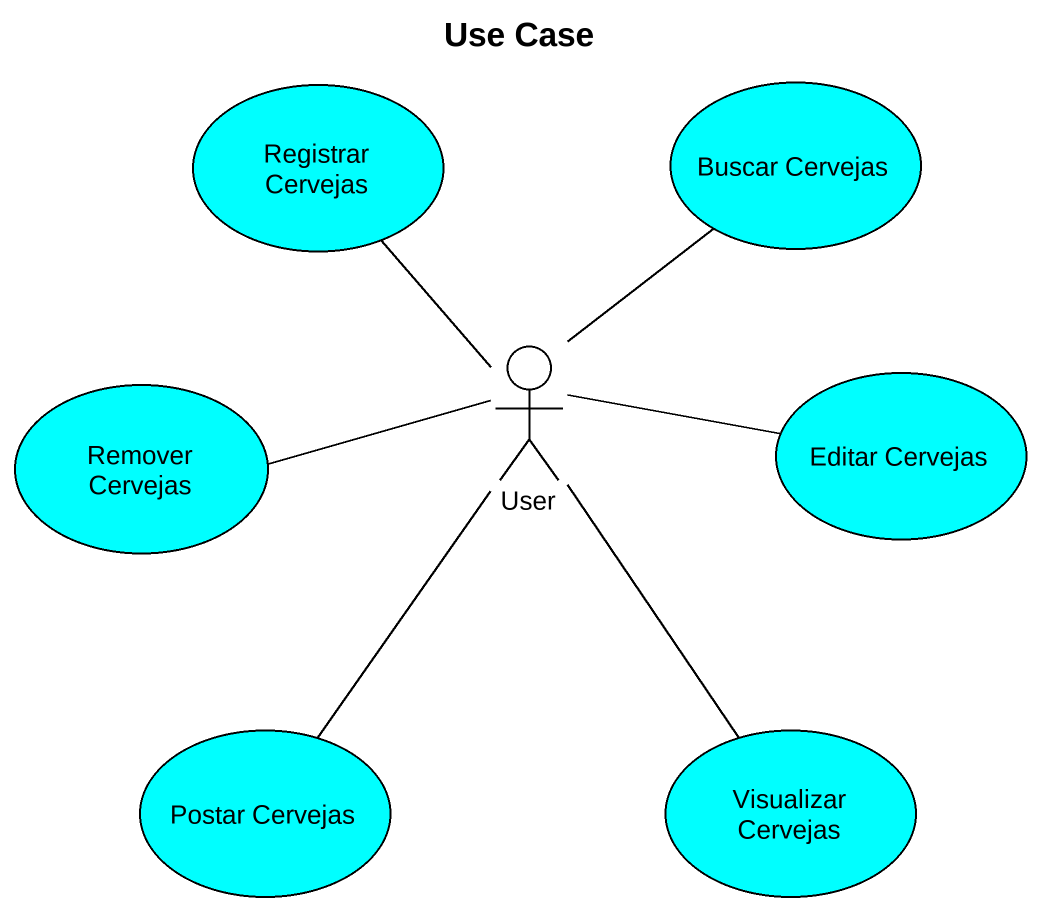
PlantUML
@startuml
title Use Case
usecase "Registrar Cervejas" as Registrar_Cervejas #00FFFF
usecase "Buscar Cervejas" as Buscar_Cervejas #00FFFF
usecase "Remover Cervejas" as Remover_Cervejas #00FFFF
actor User
usecase "Editar Cervejas" as Editar_Cervejas #00FFFF
usecase "Postar Cervejas" as Postar_Cervejas #00FFFF
usecase "Visualizar Cervejas" as Visualizar_Cervejas #00FFFF
Registrar_Cervejas -- User
Buscar_Cervejas -- User
Remover_Cervejas -right- User
Editar_Cervejas -left- User
Postar_Cervejas -up- User
Visualizar_Cervejas -up- User
@enduml
